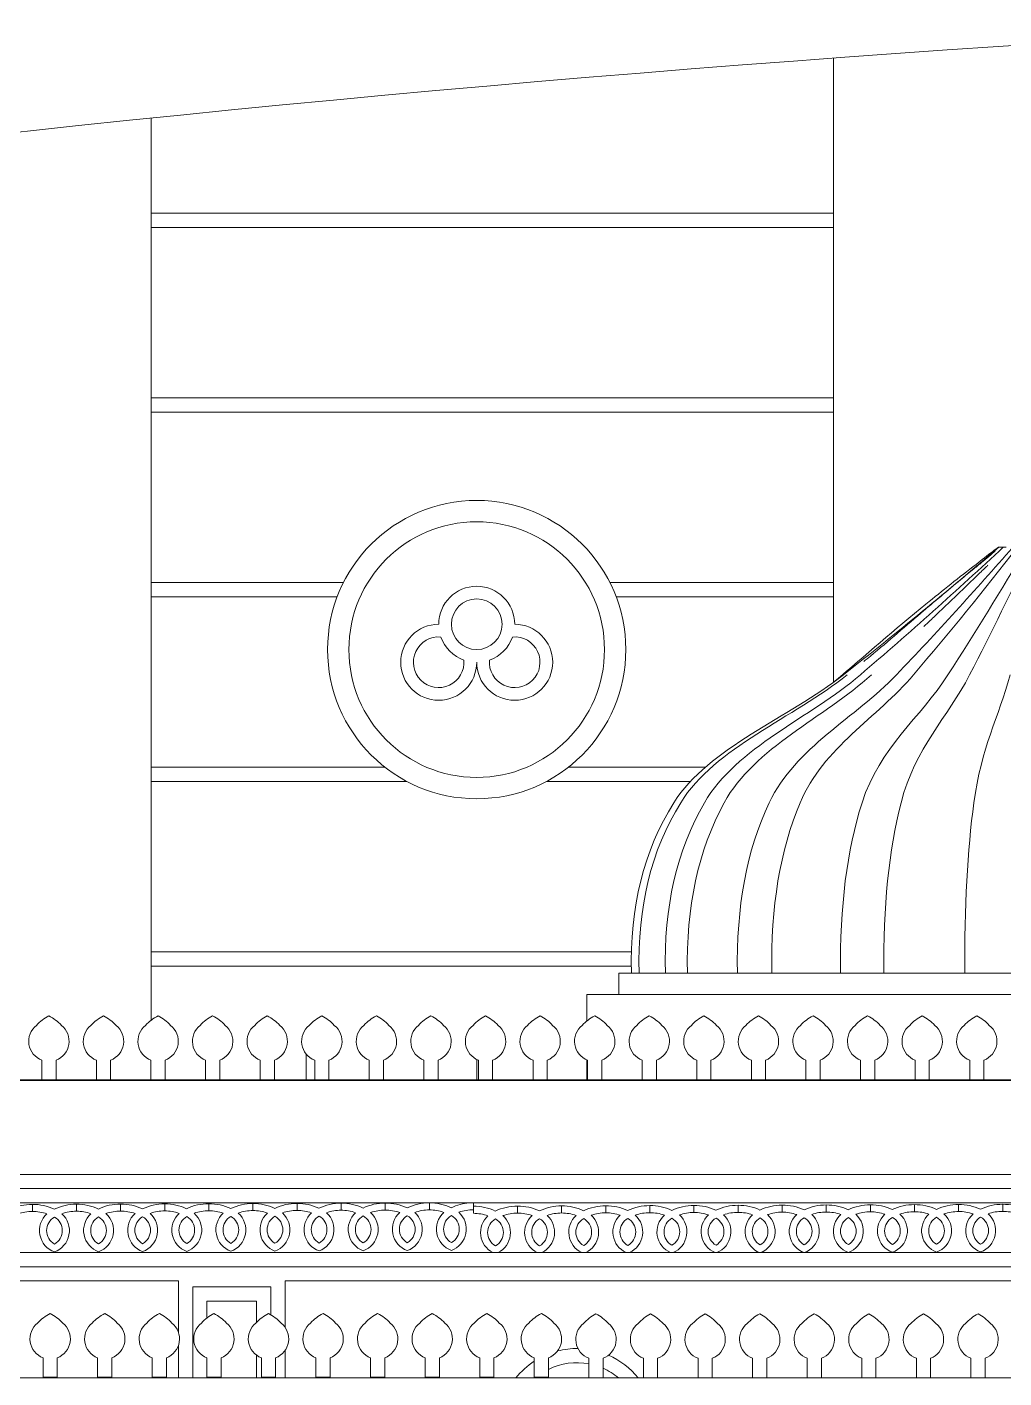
# Model space of a CAD drawing. Header units: inches. Extents: x -6210 to 141093, y -2740 to 21225.
# Drawn here: x 93832.7 to 93970.3, y 3374.3 to 3564.6 of the extents above; entities that cross this region are included whole.
import ezdxf

# ---------------------------------------------------------------- set-up
doc = ezdxf.new("R2010")
doc.units = ezdxf.units.IN
doc.header["$LTSCALE"] = 100
doc.header["$MEASUREMENT"] = 0
doc.layers.add('car area', color=53, linetype='Continuous')

msp = doc.modelspace()

# ---------------------------------------------------------------- linework, layer by layer
at = {"layer": 'car area', "linetype": 'Continuous', "lineweight": 0, "extrusion": (0, 1, 0)}
for p, q in [((93946.22165, 3472.27127), (93946.22165, 3560.18972)), ((93850.13917, 3551.73838), (93850.13917, 3424.70736)), ((93946.22165, 3538.33662), (93850.13917, 3538.33662)), ((93946.22165, 3536.33662), (93850.13917, 3536.33662)), ((93946.22165, 3512.33662), (93850.13917, 3512.33662)), ((93946.22165, 3510.33662), (93850.13917, 3510.33662)), ((93969.48603, 3491.33662), (93969.52603, 3491.33662)), ((93969.52603, 3491.33662), (93969.66871, 3491.33662)), ((93969.66871, 3491.33662), (93970.16252, 3491.33662)), ((93970.16252, 3491.33662), (93970.57661, 3491.33662)), ((93877.22651, 3486.33662), (93850.13917, 3486.33662)), ((93946.22165, 3486.33662), (93914.74555, 3486.33662)), ((93876.34748, 3484.33662), (93850.13917, 3484.33662)), ((93946.22165, 3484.33662), (93915.62458, 3484.33662)), ((93883.07448, 3460.33662), (93850.13917, 3460.33662)), ((93928.19358, 3460.33662), (93908.89757, 3460.33662)), ((93886.16457, 3458.33662), (93850.13917, 3458.33662)), ((93926.10094, 3458.33662), (93905.80748, 3458.33662)), ((93917.78582, 3434.33662), (93850.13917, 3434.33662)), ((93917.76835, 3432.33662), (93850.13917, 3432.33662)), ((94038.98603, 3431.33662), (93915.98603, 3431.33662)), ((93915.98603, 3428.33662), (93915.98603, 3431.33662)), ((94043.48603, 3428.33662), (93911.48603, 3428.33662)), ((93911.48603, 3424.5847), (93911.48603, 3428.33662)), ((93834.73603, 3416.3374), (93834.73603, 3419.08301)), ((93836.73603, 3419.08301), (93836.73603, 3416.3374)), ((93842.42353, 3416.33729), (93842.42353, 3419.0829)), ((93844.42353, 3419.0829), (93844.42353, 3416.33729)), ((93850.11103, 3416.33741), (93850.11103, 3419.08302)), ((93852.11103, 3419.08302), (93852.11103, 3416.33741)), ((93857.79853, 3416.33753), (93857.79853, 3419.08314)), ((93859.79853, 3419.08314), (93859.79853, 3416.33754)), ((93865.48603, 3416.33731), (93865.48603, 3419.08292)), ((93867.48603, 3419.08292), (93867.48603, 3416.33731)), ((93871.98596, 3416.33662), (93871.98596, 3419.92817)), ((93871.98596, 3416.33662), (93871.98596, 3419.92817)), ((93873.17353, 3416.33743), (93873.17353, 3419.08304)), ((93875.17353, 3419.08304), (93875.17353, 3416.33743)), ((93880.86103, 3416.33755), (93880.86103, 3419.08316)), ((93882.86103, 3419.08316), (93882.86103, 3416.33755)), ((93888.54853, 3416.33767), (93888.54853, 3419.08328)), ((93890.54853, 3419.08328), (93890.54853, 3416.33767)), ((93895.98603, 3416.33662), (93895.98603, 3419.19124)), ((93896.23603, 3416.3378), (93896.23603, 3419.08341)), ((93898.23603, 3419.08341), (93898.23603, 3416.3378)), ((93903.92353, 3416.33768), (93903.92353, 3419.08329)), ((93905.92353, 3419.08329), (93905.92353, 3416.33769)), ((93911.48603, 3416.33662), (93911.48603, 3419.13367)), ((93911.61103, 3416.33769), (93911.61103, 3419.0833)), ((93913.61103, 3419.0833), (93913.61103, 3416.33769)), ((93919.29853, 3416.3377), (93919.29853, 3419.08331)), ((93921.29853, 3419.08331), (93921.29853, 3416.3377)), ((93926.98603, 3416.33782), (93926.98603, 3419.08343)), ((93928.98603, 3419.08343), (93928.98603, 3416.33782)), ((93934.67353, 3416.33794), (93934.67353, 3419.08355)), ((93936.67353, 3419.08355), (93936.67353, 3416.33794)), ((93942.36103, 3416.33806), (93942.36103, 3419.08367)), ((93944.36103, 3419.08367), (93944.36103, 3416.33806)), ((93950.04853, 3416.33818), (93950.04853, 3419.08379)), ((93952.04853, 3419.08379), (93952.04853, 3416.33818)), ((93957.73603, 3416.33831), (93957.73603, 3419.08392)), ((93959.73603, 3419.08392), (93959.73603, 3416.33831)), ((93965.42353, 3416.33773), (93965.42353, 3419.08334)), ((93967.42353, 3419.08334), (93967.42353, 3416.33773)), ((94047.59647, 3416.33662), (93559.98603, 3416.33662)), ((93764.18042, 3416.22445), (93958.81228, 3416.22445)), ((93836.73603, 3416.3374), (93834.73603, 3416.3374)), ((93844.42353, 3416.33729), (93842.42353, 3416.33729)), ((93852.11103, 3416.33741), (93850.11103, 3416.33741)), ((93850.13917, 3416.33741), (93850.13917, 3416.33662)), ((93859.79853, 3416.33754), (93857.79853, 3416.33753)), ((93867.48603, 3416.33731), (93865.48603, 3416.33731)), ((93875.17353, 3416.33743), (93873.17353, 3416.33743)), ((93882.86103, 3416.33755), (93880.86103, 3416.33755)), ((93890.54853, 3416.33767), (93888.54853, 3416.33767)), ((93898.23603, 3416.3378), (93896.23603, 3416.3378)), ((93905.92353, 3416.33769), (93903.92353, 3416.33768)), ((93913.61103, 3416.33769), (93911.61103, 3416.33769)), ((93921.29853, 3416.3377), (93919.29853, 3416.3377)), ((93928.98603, 3416.33782), (93926.98603, 3416.33782)), ((93936.67353, 3416.33794), (93934.67353, 3416.33794)), ((93944.36103, 3416.33806), (93942.36103, 3416.33806)), ((93952.04853, 3416.33818), (93950.04853, 3416.33818)), ((93959.73603, 3416.33831), (93957.73603, 3416.33831)), ((93958.81228, 3416.22445), (94047.59647, 3416.22445)), ((93967.42353, 3416.33773), (93965.42353, 3416.33773)), ((93764.18042, 3402.99292), (93958.81228, 3402.99292)), ((93958.81228, 3402.99292), (94047.59647, 3402.99292)), ((93559.98603, 3400.99292), (93870.53764, 3400.99292)), ((93764.18042, 3400.99292), (93958.81228, 3400.99292)), ((93958.81228, 3400.99292), (94040.04758, 3400.99292)), ((93870.51779, 3398.99292), (93559.98603, 3398.99292)), ((93958.81228, 3398.99292), (93764.18042, 3398.99292)), ((93833.4095, 3398.78348), (93833.4095, 3397.78622)), ((93833.4095, 3397.78622), (93833.4095, 3398.78348)), ((93839.6216, 3398.80674), (93839.6216, 3397.80948)), ((93839.6216, 3397.80948), (93839.6216, 3398.80674)), ((93845.8337, 3398.83), (93845.8337, 3397.83274)), ((93845.8337, 3397.83274), (93845.8337, 3398.83)), ((93852.0458, 3398.85325), (93852.0458, 3397.85599)), ((93852.0458, 3397.85599), (93852.0458, 3398.85325)), ((93858.2579, 3398.87651), (93858.2579, 3397.87925)), ((93858.2579, 3397.87925), (93858.2579, 3398.87651)), ((93864.47, 3398.89977), (93864.47, 3397.90251)), ((93864.47, 3397.90251), (93864.47, 3398.89977)), ((93870.51779, 3398.99292), (93870.51707, 3398.92116)), ((93870.6821, 3398.92302), (93870.6821, 3397.92576)), ((93870.6821, 3397.92576), (93870.6821, 3398.92302)), ((93876.8942, 3398.94628), (93876.8942, 3397.94902)), ((93876.8942, 3397.94902), (93876.8942, 3398.94628)), ((93883.1063, 3398.96954), (93883.1063, 3397.97228)), ((93883.1063, 3397.97228), (93883.1063, 3398.96954)), ((93889.3184, 3398.99279), (93889.3184, 3397.99553)), ((93889.3184, 3397.99553), (93889.3184, 3398.99279)), ((93895.5305, 3398.99292), (93895.5305, 3398.01879)), ((93895.5305, 3397.52016), (93895.5305, 3398.51742)), ((93901.7426, 3398.54068), (93901.7426, 3397.54341)), ((93901.7426, 3397.54341), (93901.7426, 3398.54068)), ((93907.9547, 3398.56393), (93907.9547, 3397.56667)), ((93907.9547, 3397.56667), (93907.9547, 3398.56393)), ((93914.1668, 3398.58719), (93914.1668, 3397.58993)), ((93914.1668, 3397.58993), (93914.1668, 3398.58719)), ((93920.3789, 3398.61045), (93920.3789, 3397.61318)), ((93920.3789, 3397.61318), (93920.3789, 3398.61045)), ((93926.59101, 3398.6337), (93926.59101, 3397.63644)), ((93926.59101, 3397.63644), (93926.59101, 3398.6337)), ((93932.80311, 3398.65696), (93932.80311, 3397.6597)), ((93932.80311, 3397.6597), (93932.80311, 3398.65696)), ((93939.01485, 3397.68295), (93939.01485, 3398.68022)), ((93939.01521, 3398.68022), (93939.01521, 3397.68295)), ((93945.22695, 3398.70347), (93945.22695, 3397.70621)), ((93945.22695, 3397.70621), (93945.22695, 3398.70347)), ((93951.43905, 3398.72673), (93951.43905, 3397.72947)), ((93951.43905, 3397.72947), (93951.43905, 3398.72673)), ((93957.65115, 3398.74998), (93957.65115, 3397.75272)), ((93957.65115, 3397.75272), (93957.65115, 3398.74998)), ((94040.04758, 3398.99292), (93958.81228, 3398.99292)), ((93963.86325, 3398.77324), (93963.86325, 3397.77598)), ((93963.86325, 3397.77598), (93963.86325, 3398.77324)), ((93970.07535, 3398.7965), (93970.07535, 3397.79924)), ((93970.07535, 3397.79924), (93970.07535, 3398.7965)), ((93559.98603, 3391.99292), (93870.44832, 3391.99292)), ((93764.18042, 3391.99292), (93958.81228, 3391.99292)), ((93958.81228, 3391.99292), (94040.04758, 3391.99292)), ((93870.42847, 3389.99292), (93559.98603, 3389.99292)), ((93958.81228, 3389.99292), (93764.18042, 3389.99292)), ((94040.04758, 3389.99292), (93958.81228, 3389.99292)), ((93853.99635, 3387.99292), (93764.18042, 3387.99292)), ((93853.99635, 3380.70522), (93853.99635, 3387.99292)), ((93958.81228, 3387.99292), (93868.99635, 3387.99292)), ((93868.99635, 3387.99292), (93868.99635, 3381.46316)), ((94040.04758, 3387.99292), (93958.81228, 3387.99292)), ((93866.99635, 3387.15598), (93855.99635, 3387.15598)), ((93855.99635, 3387.15598), (93855.99635, 3374.33662)), ((93866.99635, 3383.2365), (93866.99635, 3387.15598)), ((93857.99635, 3385.15598), (93864.99635, 3385.15598)), ((93857.99635, 3382.79398), (93857.99635, 3385.15598)), ((93864.99635, 3385.15598), (93864.99635, 3382.17181)), ((93853.99635, 3374.33662), (93853.99635, 3378.97071)), ((93834.91307, 3374.42999), (93834.91307, 3377.1756)), ((93836.91307, 3377.1756), (93836.91307, 3374.42999)), ((93842.60057, 3374.43011), (93842.60057, 3377.17572)), ((93844.60057, 3377.17572), (93844.60057, 3374.43011)), ((93850.28807, 3374.43023), (93850.28807, 3377.17584)), ((93852.28807, 3377.17584), (93852.28807, 3374.43023)), ((93857.97557, 3374.42977), (93857.97557, 3377.17538)), ((93859.97557, 3377.17538), (93859.97557, 3374.42977)), ((93864.99635, 3377.53339), (93864.99635, 3374.33662)), ((93865.66307, 3374.42978), (93865.66307, 3377.17539)), ((93867.66307, 3377.17539), (93867.66307, 3374.42978)), ((93868.99635, 3378.21187), (93868.99635, 3374.33662)), ((93873.35057, 3374.4299), (93873.35057, 3377.17551)), ((93875.35057, 3377.17551), (93875.35057, 3374.4299)), ((93881.03807, 3374.42979), (93881.03807, 3377.1754)), ((93883.03807, 3377.1754), (93883.03807, 3374.42979)), ((93888.72557, 3374.42991), (93888.72557, 3377.17552)), ((93890.72557, 3377.17552), (93890.72557, 3374.42991)), ((93896.41307, 3374.43003), (93896.41307, 3377.17564)), ((93898.41307, 3377.17564), (93898.41307, 3374.43003)), ((93904.10057, 3374.4298), (93904.10057, 3377.17541)), ((93906.10057, 3377.17541), (93906.10057, 3374.42981)), ((93911.78865, 3374.3697), (93911.78865, 3377.11531)), ((93913.78865, 3377.11531), (93913.78865, 3374.3697)), ((93919.47615, 3374.36924), (93919.47615, 3377.11485)), ((93921.47615, 3377.11485), (93921.47615, 3374.36924)), ((93927.16365, 3374.36925), (93927.16365, 3377.11486)), ((93929.16365, 3377.11486), (93929.16365, 3374.36925)), ((93934.85115, 3374.36937), (93934.85115, 3377.11498)), ((93936.85115, 3377.11498), (93936.85115, 3374.36937)), ((93942.53865, 3374.36926), (93942.53865, 3377.11487)), ((93944.53865, 3377.11487), (93944.53865, 3374.36926)), ((93950.22615, 3374.36938), (93950.22615, 3377.11499)), ((93952.22615, 3377.11499), (93952.22615, 3374.36938)), ((93957.91365, 3374.3695), (93957.91365, 3377.11511)), ((93959.91365, 3377.11511), (93959.91365, 3374.3695)), ((93965.60115, 3374.36927), (93965.60115, 3377.11488)), ((93967.60115, 3377.11488), (93967.60115, 3374.36928)), ((93546.48603, 3374.33662), (94040.04758, 3374.33662)), ((93836.91307, 3374.42999), (93834.91307, 3374.42999)), ((93844.60057, 3374.43011), (93842.60057, 3374.43011)), ((93852.28807, 3374.43023), (93850.28807, 3374.43023)), ((93859.97557, 3374.42977), (93857.97557, 3374.42977)), ((93857.99635, 3374.33662), (93857.99635, 3374.42977)), ((93867.66307, 3374.42978), (93865.66307, 3374.42978)), ((93866.99635, 3374.33662), (93866.99635, 3374.42978)), ((93875.35057, 3374.4299), (93873.35057, 3374.4299)), ((93883.03807, 3374.42979), (93881.03807, 3374.42979)), ((93890.72557, 3374.42991), (93888.72557, 3374.42991)), ((93898.41307, 3374.43003), (93896.41307, 3374.43003)), ((93906.10057, 3374.42981), (93904.10057, 3374.4298)), ((93913.78865, 3374.3697), (93911.78865, 3374.3697)), ((93921.47615, 3374.36924), (93919.47615, 3374.36924)), ((93929.16365, 3374.36925), (93927.16365, 3374.36925)), ((93936.85115, 3374.36937), (93934.85115, 3374.36937)), ((93944.53865, 3374.36926), (93942.53865, 3374.36926)), ((93952.22615, 3374.36938), (93950.22615, 3374.36938)), ((93959.91365, 3374.3695), (93957.91365, 3374.3695)), ((93958.81228, 3374.3695), (93958.81228, 3374.33662)), ((93958.81228, 3374.33662), (93958.81228, 3374.3695)), ((93967.60115, 3374.36928), (93965.60115, 3374.36927))]:
    msp.add_line(p, q, dxfattribs=at)
at = {"layer": 'car area', "linetype": 'Continuous', "lineweight": 0}
for centre, radius in [((93895.98603, 3476.89838), 21), ((93895.98603, 3476.89838), 18), ((93895.98603, 3480.4658), 3.56742)]:
    msp.add_circle(centre, radius, dxfattribs=at)
for centre, radius, start, end in [((94196.10471, 188.50168), 3423.06633, 84.84427915, 101.01648637), ((94194.928, 182.26676), 3387.06633, 84.7698104, 100.42093149), ((93895.98603, 3480.4658), 5.35112, 0, 180), ((93890.6349, 3475.11467), 5.35112, 90, 0), ((93901.33715, 3475.11467), 5.35112, 180, 90), ((93890.6349, 3475.11467), 3.56742, 85.0010783, 4.9989217), ((93895.98603, 3480.4658), 5.35112, 199.6253966, 250.3746034), ((93901.33715, 3475.11467), 3.56742, 175.0010783, 94.9989217), ((93895.98603, 3480.4658), 5.35112, 289.6253966, 340.3746034), ((93838.65737, 3419.70062), 6.34226, 117.4268136, 137.6041199), ((93832.81468, 3419.70062), 6.34226, 42.3958801, 62.5731864), ((93846.34487, 3419.70051), 6.34226, 117.4268136, 137.6041199), ((93840.50218, 3419.70051), 6.34226, 42.3958801, 62.5731864), ((93854.03237, 3419.70064), 6.34226, 117.4268136, 137.6041199), ((93848.18968, 3419.70064), 6.34226, 42.3958801, 62.5731864), ((93861.71987, 3419.70076), 6.34226, 117.4268136, 137.6041199), ((93855.87718, 3419.70076), 6.34226, 42.3958801, 62.5731864), ((93869.40737, 3419.70053), 6.34226, 117.4268136, 137.6041199), ((93863.56468, 3419.70053), 6.34226, 42.3958801, 62.5731864), ((93877.09487, 3419.70065), 6.34226, 117.4268136, 137.6041199), ((93871.25218, 3419.70065), 6.34226, 42.3958801, 62.5731864), ((93884.78237, 3419.70077), 6.34226, 117.4268136, 137.6041199), ((93878.93968, 3419.70077), 6.34226, 42.3958801, 62.5731864), ((93892.46987, 3419.7009), 6.34226, 117.4268136, 137.6041199), ((93886.62718, 3419.7009), 6.34226, 42.3958801, 62.5731864), ((93900.15737, 3419.70102), 6.34226, 117.4268136, 137.6041199), ((93894.31468, 3419.70102), 6.34226, 42.3958801, 62.5731864), ((93907.84487, 3419.70091), 6.34226, 117.4268136, 137.6041199), ((93902.00218, 3419.70091), 6.34226, 42.3958801, 62.5731864), ((93915.53237, 3419.70091), 6.34226, 117.4268136, 137.6041199), ((93909.68968, 3419.70091), 6.34226, 42.3958801, 62.5731864), ((93923.21987, 3419.70092), 6.34226, 117.4268136, 137.6041199), ((93917.37718, 3419.70092), 6.34226, 42.3958801, 62.5731864), ((93930.90737, 3419.70104), 6.34226, 117.4268136, 137.6041199), ((93925.06468, 3419.70104), 6.34226, 42.3958801, 62.5731864), ((93938.59487, 3419.70116), 6.34226, 117.4268136, 137.6041199), ((93932.75218, 3419.70116), 6.34226, 42.3958801, 62.5731864), ((93946.28237, 3419.70128), 6.34226, 117.4268136, 137.6041199), ((93940.43968, 3419.70128), 6.34226, 42.3958801, 62.5731864), ((93953.96987, 3419.70141), 6.34226, 117.4268136, 137.6041199), ((93948.12718, 3419.70141), 6.34226, 42.3958801, 62.5731864), ((93961.65737, 3419.70153), 6.34226, 117.4268136, 137.6041199), ((93955.81468, 3419.70153), 6.34226, 42.3958801, 62.5731864), ((93969.34487, 3419.70095), 6.34226, 117.4268136, 137.6041199), ((93963.50218, 3419.70095), 6.34226, 42.3958801, 62.5731864), ((93835.73603, 3421.74514), 2.84375, 128.2985857, 249.4118283), ((93835.73603, 3421.74514), 2.84375, 290.588166, 51.7014143), ((93843.42353, 3421.74503), 2.84375, 128.2985857, 249.4118283), ((93843.42353, 3421.74503), 2.84375, 290.588166, 51.7014143), ((93851.11103, 3421.74515), 2.84375, 128.2985857, 249.4118283), ((93851.11103, 3421.74515), 2.84375, 290.588166, 51.7014143), ((93858.79853, 3421.74527), 2.84375, 128.2985857, 249.4118283), ((93858.79853, 3421.74527), 2.84375, 290.588166, 51.7014143), ((93866.48603, 3421.74504), 2.84375, 128.2985857, 249.4118283), ((93866.48603, 3421.74504), 2.84375, 290.588166, 51.7014143), ((93874.17353, 3421.74517), 2.84375, 128.2985857, 249.4118283), ((93874.17353, 3421.74517), 2.84375, 290.588166, 51.7014143), ((93881.86103, 3421.74529), 2.84375, 128.2985857, 249.4118283), ((93881.86103, 3421.74529), 2.84375, 290.588166, 51.7014143), ((93889.54853, 3421.74541), 2.84375, 128.2985857, 249.4118283), ((93889.54853, 3421.74541), 2.84375, 290.588166, 51.7014143), ((93897.23603, 3421.74553), 2.84375, 128.2985857, 249.4118283), ((93897.23603, 3421.74553), 2.84375, 290.588166, 51.7014143), ((93904.92353, 3421.74542), 2.84375, 128.2985857, 249.4118283), ((93904.92353, 3421.74542), 2.84375, 290.588166, 51.7014143), ((93912.61103, 3421.74543), 2.84375, 128.2985857, 249.4118283), ((93912.61103, 3421.74543), 2.84375, 290.588166, 51.7014143), ((93920.29853, 3421.74543), 2.84375, 128.2985857, 249.4118283), ((93920.29853, 3421.74543), 2.84375, 290.588166, 51.7014143), ((93927.98603, 3421.74555), 2.84375, 128.2985857, 249.4118283), ((93927.98603, 3421.74555), 2.84375, 290.588166, 51.7014143), ((93935.67353, 3421.74568), 2.84375, 128.2985857, 249.4118283), ((93935.67353, 3421.74568), 2.84375, 290.588166, 51.7014143), ((93943.36103, 3421.7458), 2.84375, 128.2985857, 249.4118283), ((93943.36103, 3421.7458), 2.84375, 290.588166, 51.7014143), ((93951.04853, 3421.74592), 2.84375, 128.2985857, 249.4118283), ((93951.04853, 3421.74592), 2.84375, 290.588166, 51.7014143), ((93958.73603, 3421.74604), 2.84375, 128.2985857, 249.4118283), ((93958.73603, 3421.74604), 2.84375, 290.588166, 51.7014143), ((93966.42353, 3421.74546), 2.84375, 128.2985857, 249.4118283), ((93966.42353, 3421.74546), 2.84375, 290.588166, 51.7014143), ((93833.4095, 3391.46133), 7.32216, 90, 115.3146468), ((93833.41161, 3391.44962), 6.3366, 90.0190987, 108.9756396), ((93833.4095, 3391.46133), 7.32216, 65.1143541, 90), ((93833.41161, 3391.44962), 6.3366, 71.2319189, 90.0190987), ((93837.59922, 3395.09205), 3.18973, 132.3525343, 250.1389957), ((93839.6216, 3391.48458), 7.32216, 90, 115.3146468), ((93835.43187, 3395.09205), 3.18973, 289.8610043, 48.0713122), ((93839.62371, 3391.47288), 6.3366, 90.0190987, 108.9756396), ((93839.6216, 3391.48458), 7.32216, 65.1143541, 90), ((93839.62371, 3391.47288), 6.3366, 71.2319189, 90.0190987), ((93843.81132, 3395.1153), 3.18973, 132.3525343, 250.1389957), ((93845.8337, 3391.50784), 7.32216, 90, 115.3146468), ((93841.64397, 3395.1153), 3.18973, 289.8610043, 48.0713122), ((93845.83581, 3391.49614), 6.3366, 90.0190987, 108.9756396), ((93845.8337, 3391.50784), 7.32216, 65.1143541, 90), ((93845.83581, 3391.49614), 6.3366, 71.2319189, 90.0190987), ((93850.02343, 3395.13856), 3.18973, 132.3525343, 250.1389957), ((93852.0458, 3391.5311), 7.32216, 90, 115.3146468), ((93847.85607, 3395.13856), 3.18973, 289.8610043, 48.0713122), ((93852.04791, 3391.51939), 6.3366, 90.0190987, 108.9756396), ((93852.0458, 3391.5311), 7.32216, 65.1143541, 90), ((93852.04791, 3391.51939), 6.3366, 71.2319189, 90.0190987), ((93856.23553, 3395.16182), 3.18973, 132.3525343, 250.1389957), ((93858.2579, 3391.55435), 7.32216, 90, 115.3146468), ((93854.06817, 3395.16182), 3.18973, 289.8610043, 48.0713122), ((93858.26001, 3391.54265), 6.3366, 90.0190987, 108.9756396), ((93858.2579, 3391.55435), 7.32216, 65.1143541, 90), ((93858.26001, 3391.54265), 6.3366, 71.2319189, 90.0190987), ((93862.44763, 3395.18507), 3.18973, 132.3525343, 250.1389957), ((93864.47, 3391.57761), 7.32216, 90, 115.3146468), ((93860.28027, 3395.18507), 3.18973, 289.8610043, 48.0713122), ((93864.47211, 3391.56591), 6.3366, 90.0190987, 108.9756396), ((93864.47, 3391.57761), 7.32216, 65.1143541, 90), ((93864.47211, 3391.56591), 6.3366, 71.2319189, 90.0190987), ((93868.65973, 3395.20833), 3.18973, 132.3525343, 250.1389957), ((93870.6821, 3391.60087), 7.32216, 90, 115.3146468), ((93866.49237, 3395.20833), 3.18973, 289.8610043, 48.0713122), ((93870.68421, 3391.58916), 6.3366, 90.0190987, 108.9756396), ((93870.6821, 3391.60087), 7.32216, 65.1143541, 90), ((93870.68421, 3391.58916), 6.3366, 71.2319189, 90.0190987), ((93874.87183, 3395.23159), 3.18973, 132.3525343, 250.1389957), ((93876.8942, 3391.62412), 7.32216, 90, 115.3146468), ((93872.70448, 3395.23159), 3.18973, 289.8610043, 48.0713122), ((93876.89631, 3391.61242), 6.3366, 90.0190987, 108.9756396), ((93876.8942, 3391.62412), 7.32216, 65.1143541, 90), ((93876.89631, 3391.61242), 6.3366, 71.2319189, 90.0190987), ((93881.08393, 3395.25484), 3.18973, 132.3525343, 250.1389957), ((93883.1063, 3391.64738), 7.32216, 90, 115.3146468), ((93878.91658, 3395.25484), 3.18973, 289.8610043, 48.0713122), ((93883.10841, 3391.63568), 6.3366, 90.0190987, 108.9756396), ((93883.1063, 3391.64738), 7.32216, 65.1143541, 90), ((93883.10841, 3391.63568), 6.3366, 71.2319189, 90.0190987), ((93887.29603, 3395.2781), 3.18973, 132.3525343, 250.1389957), ((93889.3184, 3391.67064), 7.32216, 90, 115.3146468), ((93885.12868, 3395.2781), 3.18973, 289.8610043, 48.0713122), ((93889.32051, 3391.65893), 6.3366, 90.0190987, 108.9756396), ((93889.3184, 3391.67064), 7.32216, 65.1143541, 90), ((93889.32051, 3391.65893), 6.3366, 71.2319189, 90.0190987), ((93893.50813, 3395.30136), 3.18973, 132.3525343, 250.1389957), ((93895.5305, 3391.69389), 7.32216, 94.5556597, 115.3146468), ((93891.34078, 3395.30136), 3.18973, 289.8610043, 48.0713122), ((93895.53262, 3391.68219), 6.3366, 90.0190987, 108.9756396), ((93895.5305, 3391.19526), 7.32216, 65.1143541, 90), ((93895.53262, 3391.18356), 6.3366, 71.2319189, 90.0190987), ((93901.7426, 3391.21852), 7.32216, 90, 115.3146468), ((93901.74472, 3391.20682), 6.3366, 90.0190987, 108.9756396), ((93901.7426, 3391.21852), 7.32216, 65.1143541, 90), ((93901.74472, 3391.20682), 6.3366, 71.2319189, 90.0190987), ((93907.9547, 3391.24177), 7.32216, 90, 115.3146468), ((93907.95682, 3391.23007), 6.3366, 90.0190987, 108.9756396), ((93907.9547, 3391.24177), 7.32216, 65.1143541, 90), ((93907.95682, 3391.23007), 6.3366, 71.2319189, 90.0190987), ((93914.1668, 3391.26503), 7.32216, 90, 115.3146468), ((93914.16892, 3391.25333), 6.3366, 90.0190987, 108.9756396), ((93914.1668, 3391.26503), 7.32216, 65.1143541, 90), ((93914.16892, 3391.25333), 6.3366, 71.2319189, 90.0190987), ((93920.3789, 3391.28829), 7.32216, 90, 115.3146468), ((93920.38102, 3391.27659), 6.3366, 90.0190987, 108.9756396), ((93920.3789, 3391.28829), 7.32216, 65.1143541, 90), ((93920.38102, 3391.27659), 6.3366, 71.2319189, 90.0190987), ((93926.59101, 3391.31154), 7.32216, 90, 115.3146468), ((93926.59312, 3391.29984), 6.3366, 90.0190987, 108.9756396), ((93926.59101, 3391.31154), 7.32216, 65.1143541, 90), ((93926.59312, 3391.29984), 6.3366, 71.2319189, 90.0190987), ((93932.80311, 3391.3348), 7.32216, 90, 115.3146468), ((93932.80522, 3391.3231), 6.3366, 90.0190987, 108.9756396), ((93932.80311, 3391.3348), 7.32216, 65.1143541, 90), ((93932.80522, 3391.3231), 6.3366, 71.2319189, 90.0190987), ((93939.01521, 3391.35806), 7.32216, 90, 115.3146468), ((93939.01732, 3391.34636), 6.3366, 90.0190987, 108.9756396), ((93939.01485, 3391.35806), 7.32216, 65.1143541, 90), ((93939.01696, 3391.34636), 6.3366, 71.2319189, 90.0190987), ((93945.22695, 3391.38131), 7.32216, 90, 115.3146468), ((93941.03723, 3394.98878), 3.18973, 290.0787063, 48.0713122), ((93945.22906, 3391.36961), 6.3366, 90.0190987, 108.9756396), ((93945.22695, 3391.38131), 7.32216, 65.1143541, 90), ((93945.22906, 3391.36961), 6.3366, 71.2319189, 90.0190987), ((93949.41668, 3395.01203), 3.18973, 132.3525343, 250.1389957), ((93951.43905, 3391.40457), 7.32216, 90, 115.3146468), ((93947.24933, 3395.01203), 3.18973, 289.8610043, 48.0713122), ((93951.44116, 3391.39287), 6.3366, 90.0190987, 108.9756396), ((93951.43905, 3391.40457), 7.32216, 65.1143541, 90), ((93951.44116, 3391.39287), 6.3366, 71.2319189, 90.0190987), ((93955.62878, 3395.03529), 3.18973, 132.3525343, 250.1389957), ((93957.65115, 3391.42783), 7.32216, 90, 115.3146468), ((93953.46143, 3395.03529), 3.18973, 289.8610043, 48.0713122), ((93957.65326, 3391.41613), 6.3366, 90.0190987, 108.9756396), ((93957.65115, 3391.42783), 7.32216, 65.1143541, 90), ((93957.65326, 3391.41613), 6.3366, 71.2319189, 90.0190987), ((93961.84088, 3395.05855), 3.18973, 132.3525343, 250.1389957), ((93963.86325, 3391.45108), 7.32216, 90, 115.3146468), ((93959.67353, 3395.05855), 3.18973, 289.8610043, 48.0713122), ((93963.86537, 3391.43938), 6.3366, 90.0190987, 108.9756396), ((93963.86325, 3391.45108), 7.32216, 65.1143541, 90), ((93963.86537, 3391.43938), 6.3366, 71.2319189, 90.0190987), ((93968.05298, 3395.0818), 3.18973, 132.3525343, 250.1389957), ((93970.07535, 3391.47434), 7.32216, 90, 115.3146468), ((93965.88563, 3395.0818), 3.18973, 289.8610043, 48.0713122), ((93970.07747, 3391.46264), 6.3366, 90.0190987, 108.9756396), ((93970.07535, 3391.47434), 7.32216, 65.1143541, 90), ((93970.07747, 3391.46264), 6.3366, 71.2319189, 90.0190987), ((93837.59922, 3395.09205), 2.18973, 119.6625692, 240.3374308), ((93835.43187, 3395.09205), 2.18973, 299.6625692, 60.3374308), ((93843.81132, 3395.1153), 2.18973, 119.6625692, 240.3374308), ((93841.64397, 3395.1153), 2.18973, 299.6625692, 60.3374308), ((93850.02343, 3395.13856), 2.18973, 119.6625692, 240.3374308), ((93847.85607, 3395.13856), 2.18973, 299.6625692, 60.3374308), ((93856.23553, 3395.16182), 2.18973, 119.6625692, 240.3374308), ((93854.06817, 3395.16182), 2.18973, 299.6625692, 60.3374308), ((93862.44763, 3395.18507), 2.18973, 119.6625692, 240.3374308), ((93860.28027, 3395.18507), 2.18973, 299.6625692, 60.3374308), ((93868.65973, 3395.20833), 2.18973, 119.6625692, 240.3374308), ((93866.49237, 3395.20833), 2.18973, 299.6625692, 60.3374308), ((93874.87183, 3395.23159), 2.18973, 119.6625692, 240.3374308), ((93872.70448, 3395.23159), 2.18973, 299.6625692, 60.3374308), ((93881.08393, 3395.25484), 2.18973, 119.6625692, 240.3374308), ((93878.91658, 3395.25484), 2.18973, 299.6625692, 60.3374308), ((93887.29603, 3395.2781), 2.18973, 119.6625692, 240.3374308), ((93885.12868, 3395.2781), 2.18973, 299.6625692, 60.3374308), ((93893.50813, 3395.30136), 2.18973, 119.6625692, 240.3374308), ((93891.34078, 3395.30136), 2.18973, 299.6625692, 60.3374308), ((93899.72023, 3394.82598), 3.18973, 132.3525343, 242.6459646), ((93899.72023, 3394.82598), 2.18973, 119.6625692, 240.3374308), ((93897.55288, 3394.82598), 2.18973, 299.6625692, 60.3374308), ((93897.55288, 3394.82598), 3.18973, 297.3540354, 48.0713122), ((93905.93233, 3394.84924), 3.18973, 132.3525343, 243.5695563), ((93905.93233, 3394.84924), 2.18973, 119.6625692, 240.3374308), ((93903.76498, 3394.84924), 2.18973, 299.6625692, 60.3374308), ((93903.76498, 3394.84924), 3.18973, 296.4304437, 48.0713122), ((93912.14443, 3394.87249), 3.18973, 132.3525343, 244.5241247), ((93912.14443, 3394.87249), 2.18973, 119.6625692, 240.3374308), ((93909.97708, 3394.87249), 2.18973, 299.6625692, 60.3374308), ((93909.97708, 3394.87249), 3.18973, 295.4758753, 48.0713122), ((93918.35653, 3394.89575), 3.18973, 132.3525343, 245.5133081), ((93918.35653, 3394.89575), 2.18973, 119.6625692, 240.3374308), ((93916.18918, 3394.89575), 2.18973, 299.6625692, 60.3374308), ((93916.18918, 3394.89575), 3.18973, 294.4866919, 48.0713122), ((93924.56863, 3394.91901), 3.18973, 132.3525343, 246.5415011), ((93924.56863, 3394.91901), 2.18973, 119.6625692, 240.3374308), ((93922.40128, 3394.91901), 2.18973, 299.6625692, 60.3374308), ((93922.40128, 3394.91901), 3.18973, 293.4584989, 48.0713122), ((93930.78073, 3394.94226), 3.18973, 132.3525343, 247.6140955), ((93930.78073, 3394.94226), 2.18973, 119.6625692, 240.3374308), ((93928.61338, 3394.94226), 2.18973, 299.6625692, 60.3374308), ((93928.61338, 3394.94226), 3.18973, 292.3859045, 48.0713122), ((93936.99283, 3394.96552), 3.18973, 132.3525343, 248.7378273), ((93936.99283, 3394.96552), 2.18973, 119.6625692, 240.3374308), ((93934.82548, 3394.96552), 2.18973, 299.6625692, 60.3374308), ((93934.82548, 3394.96552), 3.18973, 291.2621727, 48.0713122), ((93943.20458, 3394.98878), 3.18973, 132.3525343, 249.9212937), ((93943.20458, 3394.98878), 2.18973, 119.6625692, 240.3374308), ((93941.03723, 3394.98878), 2.18973, 299.6625692, 60.3374308), ((93949.41668, 3395.01203), 2.18973, 119.6625692, 240.3374308), ((93947.24933, 3395.01203), 2.18973, 299.6625692, 60.3374308), ((93955.62878, 3395.03529), 2.18973, 119.6625692, 240.3374308), ((93953.46143, 3395.03529), 2.18973, 299.6625692, 60.3374308), ((93961.84088, 3395.05855), 2.18973, 119.6625692, 240.3374308), ((93959.67353, 3395.05855), 2.18973, 299.6625692, 60.3374308), ((93968.05298, 3395.0818), 2.18973, 119.6625692, 240.3374308), ((93965.88563, 3395.0818), 2.18973, 299.6625692, 60.3374308), ((93838.83441, 3377.79321), 6.34226, 117.4268136, 137.6041199), ((93832.99173, 3377.79321), 6.34226, 42.3958801, 62.5731864), ((93846.52191, 3377.79333), 6.34226, 117.4268136, 137.6041199), ((93840.67923, 3377.79333), 6.34226, 42.3958801, 62.5731864), ((93854.20941, 3377.79345), 6.34226, 117.4268136, 137.6041199), ((93848.36673, 3377.79345), 6.34226, 42.3958801, 62.5731864), ((93861.89691, 3377.79299), 6.34226, 117.4268136, 137.6041199), ((93856.05423, 3377.79299), 6.34226, 42.3958801, 62.5731864), ((93869.58441, 3377.793), 6.34226, 117.4268136, 137.6041199), ((93863.74173, 3377.793), 6.34226, 42.3958801, 62.5731864), ((93877.27191, 3377.79312), 6.34226, 117.4268136, 137.6041199), ((93871.42923, 3377.79312), 6.34226, 42.3958801, 62.5731864), ((93884.95941, 3377.79301), 6.34226, 117.4268136, 137.6041199), ((93879.11673, 3377.79301), 6.34226, 42.3958801, 62.5731864), ((93892.64691, 3377.79313), 6.34226, 117.4268136, 137.6041199), ((93886.80423, 3377.79313), 6.34226, 42.3958801, 62.5731864), ((93900.33441, 3377.79325), 6.34226, 117.4268136, 137.6041199), ((93894.49173, 3377.79325), 6.34226, 42.3958801, 62.5731864), ((93908.02191, 3377.79303), 6.34226, 117.4268136, 137.6041199), ((93902.17923, 3377.79303), 6.34226, 42.3958801, 62.5731864), ((93915.70999, 3377.73292), 6.34226, 117.4268136, 137.6041199), ((93909.86731, 3377.73292), 6.34226, 42.3958801, 62.5731864), ((93923.39749, 3377.73246), 6.34226, 117.4268136, 137.6041199), ((93917.55481, 3377.73246), 6.34226, 42.3958801, 62.5731864), ((93931.08499, 3377.73247), 6.34226, 117.4268136, 137.6041199), ((93925.24231, 3377.73247), 6.34226, 42.3958801, 62.5731864), ((93938.77249, 3377.73259), 6.34226, 117.4268136, 137.6041199), ((93932.92981, 3377.73259), 6.34226, 42.3958801, 62.5731864), ((93946.45999, 3377.73248), 6.34226, 117.4268136, 137.6041199), ((93940.61731, 3377.73248), 6.34226, 42.3958801, 62.5731864), ((93954.14749, 3377.7326), 6.34226, 117.4268136, 137.6041199), ((93948.30481, 3377.7326), 6.34226, 42.3958801, 62.5731864), ((93961.83499, 3377.73272), 6.34226, 117.4268136, 137.6041199), ((93955.99231, 3377.73272), 6.34226, 42.3958801, 62.5731864), ((93969.52249, 3377.7325), 6.34226, 117.4268136, 137.6041199), ((93963.67981, 3377.7325), 6.34226, 42.3958801, 62.5731864), ((93835.91307, 3379.83772), 2.84375, 128.2985857, 249.4118283), ((93835.91307, 3379.83772), 2.84375, 290.588166, 51.7014143), ((93843.60057, 3379.83784), 2.84375, 128.2985857, 249.4118283), ((93843.60057, 3379.83784), 2.84375, 290.588166, 51.7014143), ((93851.28807, 3379.83797), 2.84375, 128.2985857, 249.4118283), ((93851.28807, 3379.83797), 2.84375, 290.588166, 51.7014143), ((93858.97557, 3379.83751), 2.84375, 128.2985857, 249.4118283), ((93858.97557, 3379.83751), 2.84375, 290.588166, 51.7014143), ((93866.66307, 3379.83751), 2.84375, 128.2985857, 249.4118283), ((93866.66307, 3379.83751), 2.84375, 290.588166, 51.7014143), ((93874.35057, 3379.83763), 2.84375, 128.2985857, 249.4118283), ((93874.35057, 3379.83763), 2.84375, 290.588166, 51.7014143), ((93882.03807, 3379.83752), 2.84375, 128.2985857, 249.4118283), ((93882.03807, 3379.83752), 2.84375, 290.588166, 51.7014143), ((93889.72557, 3379.83765), 2.84375, 128.2985857, 249.4118283), ((93889.72557, 3379.83765), 2.84375, 290.588166, 51.7014143), ((93897.41307, 3379.83777), 2.84375, 128.2985857, 249.4118283), ((93897.41307, 3379.83777), 2.84375, 290.588166, 51.7014143), ((93905.10057, 3379.83754), 2.84375, 128.2985857, 249.4118283), ((93905.10057, 3379.83754), 2.84375, 290.588166, 51.7014143), ((93912.78865, 3379.77744), 2.84375, 128.2985857, 249.4118283), ((93912.78865, 3379.77744), 2.84375, 290.588166, 51.7014143), ((93920.47615, 3379.77698), 2.84375, 128.2985857, 249.4118283), ((93920.47615, 3379.77698), 2.84375, 290.588166, 51.7014143), ((93928.16365, 3379.77698), 2.84375, 128.2985857, 249.4118283), ((93928.16365, 3379.77698), 2.84375, 290.588166, 51.7014143), ((93935.85115, 3379.7771), 2.84375, 128.2985857, 249.4118283), ((93935.85115, 3379.7771), 2.84375, 290.588166, 51.7014143), ((93943.53865, 3379.77699), 2.84375, 128.2985857, 249.4118283), ((93943.53865, 3379.77699), 2.84375, 290.588166, 51.7014143), ((93951.22615, 3379.77711), 2.84375, 128.2985857, 249.4118283), ((93951.22615, 3379.77711), 2.84375, 290.588166, 51.7014143), ((93958.91365, 3379.77724), 2.84375, 128.2985857, 249.4118283), ((93958.91365, 3379.77724), 2.84375, 290.588166, 51.7014143), ((93966.60115, 3379.77701), 2.84375, 128.2985857, 249.4118283), ((93966.60115, 3379.77701), 2.84375, 290.588166, 51.7014143), ((93910.11809, 3367.48954), 11, 89.293769, 104.3833014), ((93910.11809, 3367.48954), 11, 123.1646826, 141.5038955), ((93910.11809, 3367.48954), 9, 79.3028602, 116.5123749), ((93910.11809, 3367.48954), 11, 38.4961045, 66.1831236), ((93910.11809, 3367.48954), 9, 49.5335556, 65.9307913), ((93910.11809, 3367.48954), 9, 129.5436285, 130.4664444)]:
    msp.add_arc(centre, radius, start, end, dxfattribs=at)
for points, knots in [([(93946.44473, 3472.43354), (93950.72458, 3476.0493), (93954.91053, 3479.77783), (93961.59111, 3485.19817), (93963.94285, 3487.06164), (93967.104, 3489.51287), (93967.89641, 3490.12289), (93968.9557, 3490.93264), (93969.22075, 3491.13478), (93969.48603, 3491.33662)], [0.257000449, 0.257000449, 0.257000449, 0.257000449, 17.065234985, 17.065234985, 26.065744617, 26.065744617, 29.065761609, 29.065761609, 30.065762217, 30.065762217, 30.065762217, 30.065762217]), ([(93950.50129, 3475.21239), (93950.50136, 3475.21245), (93950.50143, 3475.2125), (93950.50164, 3475.21267), (93950.50178, 3475.21279), (93950.5022, 3475.21313), (93950.50248, 3475.21335), (93950.50332, 3475.21403), (93950.50388, 3475.21448), (93950.51051, 3475.21984), (93950.51658, 3475.22475), (93950.58739, 3475.28205), (93950.65203, 3475.33451), (93950.80263, 3475.45705), (93950.88853, 3475.52719), (93953.52445, 3477.68707), (93956.04898, 3479.90834), (93960.4062, 3483.61352), (93962.27581, 3485.18305), (93964.76655, 3487.24504), (93965.38894, 3487.758), (93966.21542, 3488.43765), (93966.42174, 3488.60719), (93966.69609, 3488.83265), (93966.76461, 3488.88897), (93967.5188, 3489.50887), (93968.19996, 3490.06388), (93968.89779, 3490.66304), (93968.95517, 3490.71262), (93969.01812, 3490.76746), (93969.02352, 3490.77217), (93969.03292, 3490.78037), (93969.03692, 3490.78386), (93969.04117, 3490.78758), (93969.04142, 3490.7878), (93969.04179, 3490.78813), (93969.04192, 3490.78823), (93969.04204, 3490.78834)], [0, 0, 0, 0, 0.000270489, 0.000270489, 0.000811468, 0.000811468, 0.001893426, 0.001893426, 0.004057341, 0.004057341, 0.027560728, 0.027560728, 0.278266229, 0.278266229, 0.612537982, 0.612537982, 10.551559544, 10.551559544, 18.033118828, 18.033118828, 20.526228902, 20.526228902, 21.357199968, 21.357199968, 21.634182672, 21.634182672, 24.409134255, 24.409134255, 24.65843297, 24.65843297, 24.681804329, 24.681804329, 24.699115664, 24.699115664, 24.700197622, 24.700197622, 24.7007386, 24.7007386, 24.7007386, 24.7007386]), ([(93958.98471, 3480.16605), (93958.98489, 3480.16622), (93958.98506, 3480.16638), (93958.98594, 3480.16721), (93958.98665, 3480.16787), (93958.98938, 3480.17043), (93958.9914, 3480.17233), (93959.16632, 3480.3363), (93959.33901, 3480.49854), (93959.97125, 3481.09374), (93960.42919, 3481.52715), (93961.6859, 3482.7209), (93962.47932, 3483.47928), (93963.52523, 3484.4813), (93963.78572, 3484.73107), (93964.13176, 3485.06311), (93964.21816, 3485.14604), (93965.16765, 3486.05755), (93966.02031, 3486.87727), (93967.08267, 3487.90564), (93967.30308, 3488.11945), (93967.60545, 3488.41373), (93967.68785, 3488.49402), (93967.83196, 3488.63466), (93967.8937, 3488.69498), (93967.96122, 3488.76102), (93967.967, 3488.76668), (93967.9754, 3488.77489), (93967.97801, 3488.77744), (93967.98192, 3488.78127), (93967.98322, 3488.78255), (93967.98518, 3488.78446), (93967.98583, 3488.7851), (93967.98656, 3488.78582), (93967.98665, 3488.7859), (93967.98673, 3488.78598)], [0, 0, 0, 0, 0.000765369, 0.000765369, 0.003826846, 0.003826846, 0.012634086, 0.012634086, 0.764186133, 0.764186133, 2.768403458, 2.768403458, 6.2961201, 6.2961201, 7.471760958, 7.471760958, 7.863631194, 7.863631194, 11.783451866, 11.783451866, 12.813996933, 12.813996933, 13.200448751, 13.200448751, 13.490287627, 13.490287627, 13.517460016, 13.517460016, 13.529705922, 13.529705922, 13.535828876, 13.535828876, 13.538890352, 13.538890352, 13.539273037, 13.539273037, 13.539273037, 13.539273037]), ([(93917.78603, 3431.33662), (93917.54184, 3440.65391), (93919.53184, 3448.65391), (93928.68013, 3463.12661), (93939.96271, 3467.29789), (93947.63603, 3473.33662)], [0, 0, 0, 0, 0.3015116483, 0.3015116483, 0.6529817307, 0.6529817307, 0.6529817307, 0.6529817307]), ([(93918.85617, 3431.33662), (93918.61636, 3440.65391), (93920.57069, 3448.65391), (93929.55499, 3463.12661), (93940.63532, 3467.29789), (93948.1711, 3473.33662)], [0, 0, 0, 0, 0.3015116483, 0.3015116483, 0.6529817307, 0.6529817307, 0.6529817307, 0.6529817307]), ([(93922.55974, 3431.33662), (93922.33508, 3440.65391), (93924.16595, 3448.65391), (93932.58273, 3463.12661), (93942.96313, 3467.29789), (93950.02288, 3473.33662)], [0, 0, 0, 0, 0.3015116483, 0.3015116483, 0.6529817307, 0.6529817307, 0.6529817307, 0.6529817307]), ([(93925.66541, 3431.33662), (93925.45346, 3440.65391), (93927.18081, 3448.65391), (93935.12168, 3463.12661), (93944.91515, 3467.29789), (93951.57572, 3473.33662)], [0, 0, 0, 0, 0.3015116483, 0.3015116483, 0.6529817307, 0.6529817307, 0.6529817307, 0.6529817307]), ([(93932.71001, 3431.33662), (93932.52687, 3440.65391), (93934.01941, 3448.65391), (93940.88077, 3463.12661), (93949.3429, 3467.29789), (93955.09802, 3473.33662)], [0, 0, 0, 0, 0.3015116483, 0.3015116483, 0.6529817307, 0.6529817307, 0.6529817307, 0.6529817307]), ([(93937.54722, 3431.33662), (93937.38386, 3440.65391), (93938.71515, 3448.65391), (93944.83528, 3463.12661), (93952.38323, 3467.29789), (93957.51662, 3473.33662)], [0, 0, 0, 0, 0.3015116483, 0.3015116483, 0.6529817307, 0.6529817307, 0.6529817307, 0.6529817307]), ([(93947.24328, 3431.33662), (93947.11958, 3440.65391), (93948.12767, 3448.65391), (93952.762, 3463.12661), (93958.47751, 3467.29789), (93962.36465, 3473.33662)], [0, 0, 0, 0, 0.3015116483, 0.3015116483, 0.6529817307, 0.6529817307, 0.6529817307, 0.6529817307]), ([(93953.33851, 3431.33662), (93953.23974, 3440.65391), (93954.04466, 3448.65391), (93957.74497, 3463.12661), (93962.30856, 3467.29789), (93965.41227, 3473.33662)], [0, 0, 0, 0, 0.3015116483, 0.3015116483, 0.6529817307, 0.6529817307, 0.6529817307, 0.6529817307]), ([(93964.73691, 3431.33662), (93964.68477, 3440.65391), (93965.10974, 3448.65391), (93967.06338, 3463.12661), (93969.47281, 3467.29789), (93971.11147, 3473.33662)], [0, 0, 0, 0, 0.3015116483, 0.3015116483, 0.6529817307, 0.6529817307, 0.6529817307, 0.6529817307])]:
    msp.add_open_spline(points, degree=3, knots=knots, dxfattribs=at)
for points in [[(93947.63603, 3473.33662), (93955.21216, 3479.29886), (93962.50882, 3485.29886), (93969.52603, 3491.33662)], [(93950.02288, 3473.33662), (93956.99321, 3479.29886), (93963.70642, 3485.29886), (93970.16252, 3491.33662)], [(93955.09802, 3473.33662), (93960.78025, 3479.29886), (93966.25287, 3485.29886), (93971.51589, 3491.33662)], [(93957.51662, 3473.33662), (93962.58499, 3479.29886), (93967.4664, 3485.29886), (93972.16085, 3491.33662)], [(93962.36465, 3473.33662), (93966.20256, 3479.29886), (93969.89889, 3485.29886), (93973.45366, 3491.33662)], [(93965.41227, 3473.33662), (93968.47667, 3479.29886), (93971.42803, 3485.29886), (93974.26636, 3491.33662)]]:
    msp.add_open_spline(points, degree=3, dxfattribs=at)

doc.saveas('drawing.dxf')
